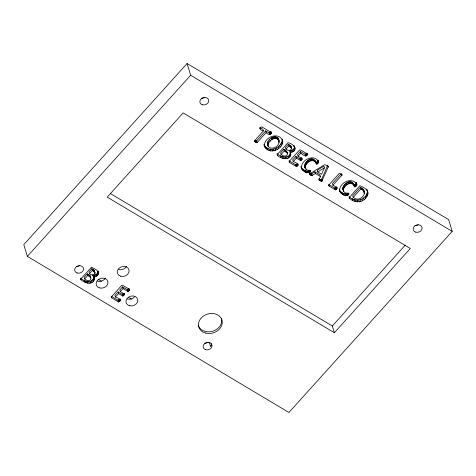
<?xml version="1.0" encoding="UTF-8"?>
<svg xmlns="http://www.w3.org/2000/svg" width="476" height="476" viewBox="0 0 476 476"><rect width="100%" height="100%" fill="white"/><g stroke="black" fill="none" stroke-linecap="round" stroke-linejoin="round"><path stroke-width="0.71" d="M302.189 169.724L301.088 166.939C301.605 170.652 305.937 173.567 309.501 172.562C311.935 171.003 310.429 170.045 308.109 170.331C299.505 167.606 309.287 154.569 314.945 160.37C315.136 162.941 317.26 165.797 318.64 162.215L318.129 160.204M318.64 162.215L318.087 160.156M340.394 192.53L339.293 189.74C339.602 193.601 346.088 198.022 348.878 194.143C349.658 192.435 345.564 193.899 344.91 192.536C343.261 191.536 342.601 189.305 342.904 187.479C344.118 183.254 350.872 178.964 353.722 184.087C353.668 189.728 358.761 185.116 356.125 182.397L356.34 183.01M348.985 196.576C355.084 203.014 366.954 200.158 367.454 190.87M367.954 193.857C368.37 189.394 363.218 187.187 359.945 185.676L349.087 197.724C354.513 204.353 366.014 202.496 367.954 193.857L367.448 192.173M90.422 277.264L90.023 275.604L87.281 273.777L84.097 277.306L84.603 278.984C86.323 280.537 89.762 281.78 90.928 278.942L90.476 276.419M286.945 152.76L286.546 151.1L283.803 149.274L280.62 152.802L281.126 154.48C282.845 156.033 286.284 157.276 287.45 154.438L286.998 151.915M129.567 290.223L129.668 289.473L122.915 285.445L122.165 285.285L121.38 285.755L111.348 296.976L111.717 297.863L118.512 301.921C122.838 300.659 117.881 297.589 115.424 297.036L114.912 295.358L118.072 291.853L118.584 293.531L122.671 295.971L124.325 294.787L124.409 294.043L120.321 291.604L119.809 289.926L122.546 286.891L127.372 289.777L129.055 288.539L129.567 290.223L127.883 291.455L123.052 288.569L122.546 286.891M264.733 146.043C270.184 153.129 281.685 147.649 282.292 139.676C285.106 149.75 266.691 156.211 264.085 144.924L265.245 147.727M301.594 168.617C299.963 160.109 314.499 153.105 318.64 161.882M339.805 191.417C338.168 182.915 352.704 175.906 356.845 184.688M302.117 159.371L302.2 158.633L298.113 156.193L297.601 154.51L300.338 151.481L300.85 153.159C302.409 154.664 307.068 157.972 307.46 154.063L300.707 150.035L299.559 150.017L289.414 161.168L289.099 161.917L289.509 162.453L296.304 166.511C300.636 165.249 295.673 162.173 293.216 161.626L292.704 159.942L295.864 156.443L300.166 158.936L301.611 157.693L302.117 159.371L300.463 160.561L296.375 158.121L295.864 156.443M264.596 146.602C262.901 136.975 279.811 130.87 282.803 141.354M94.522 270.933L94.962 273.331C93.951 275.711 90.993 275.074 89.452 273.611L88.941 271.933L91.844 268.708L94.165 270.249L94.962 273.331M290.973 147.149L290.687 145.745L288.367 144.204L285.463 147.429L285.975 149.107C287.516 150.571 290.473 151.207 291.485 148.827L291.044 146.429M266.149 132.584C267.405 134.732 271.338 135.505 271.397 132.542L261.86 126.848C258.42 127.913 260.277 130.15 263.389 130.936L254.362 140.944L254.743 141.747L256.564 142.717L257.123 142.592L266.149 132.584L265.638 130.9L256.618 140.914L254.874 140.491L255.38 142.169M97.949 272.141L98.056 271.368C99.829 274.301 96.241 277.538 93.326 276.842L92.814 275.158C94.98 275.598 97.241 274.206 97.949 272.141L98.461 273.819M289.848 152.338C299.011 152.118 294.114 143.478 287.95 142.711L277.097 154.754C281.191 160.739 295.156 159.995 289.337 150.66C291.717 151.148 294.406 149.333 294.579 146.87M364.36 193.815C364.872 190.965 362.932 188.294 360.326 187.282L352.71 195.731L353.222 197.409C357 201.08 362.926 198.391 364.36 193.815L363.848 192.137M305.175 167.939C304.872 163.351 311.625 158.038 315.451 162.048M354.233 185.771C351.133 180.196 342.916 185.759 343.38 190.739M80.474 278.115C83.943 281.584 92.582 283.934 93.861 277.252L94.373 278.936C93.01 285.856 83.788 283.137 80.575 279.257L91.428 267.214C93.956 268.506 97.961 269.791 98.568 273.051M276.996 153.611C280.465 157.08 289.105 159.43 290.384 152.748L290.895 154.432M278.984 142.723C280.328 133.441 268.351 136.487 267.423 143.216C267.232 150.892 277.722 148.714 278.984 142.723L278.644 141.604M267.94 145.68C267.869 140.61 276.431 135.089 279.192 141.098M320.449 176.566L315.368 173.532L312.012 175.608L311.167 175.436L310.655 173.758L311.5 173.93L314.856 171.854L319.937 174.888L320.449 176.566L319.033 179.869L321.711 181.535L328.148 167.135L327.916 165.636M342.024 174.96L340.227 173.579L339.174 173.526L329.011 184.801L328.696 185.551L329.106 186.086L335.306 189.787L336.217 189.448L337.317 187.865L332.926 185.164L341.935 175.174L341.685 173.841M314.945 160.37L316.266 162.477L318.129 160.537M319.039 178.768L320.681 179.738L321.562 179.601L327.637 165.458L328.148 167.135M353.722 184.087L354.471 185.283L356.34 183.337L356.845 185.021M324.406 167.826L321.562 174.246L317.724 171.955L317.212 170.277L323.894 166.148L324.406 167.826L317.724 171.955M111.717 297.863L111.206 296.185L118 300.243L119.696 299.017L120.208 300.695M265.638 130.9L269.249 132.971L270.779 131.638L271.284 133.316M300.338 151.481L305.17 154.361L306.847 153.129M329.106 186.086L328.595 184.408L334.795 188.109L336.58 186.8L337.085 188.484M187.074 63.51L23.8 244.622L27.37 256.374L288.926 412.49L452.2 231.378L448.63 219.626L187.074 63.51L190.644 75.262L452.2 231.378M27.37 256.374L190.644 75.262M84.603 278.984L87.786 275.455L87.281 273.777M89.452 273.611L92.356 270.386L91.844 268.708M115.424 297.036L118.584 293.531M120.321 291.604L123.052 288.569M281.126 154.48L284.309 150.951L283.803 149.274M285.975 149.107L288.878 145.882L288.367 144.204M293.216 161.626L296.375 158.121M298.113 156.193L300.85 153.159M340.953 174.02L332.421 183.486L332.926 185.164M353.222 197.409L360.832 188.96L360.326 187.282M334.372 332.724L107.231 197.147L183.171 112.907L410.312 248.484L334.372 332.724L332.331 326.006L405.296 245.075M301.677 168.046C303.373 169.986 307.419 172.621 309.686 170.224L310.191 171.907M339.882 190.852C341.578 192.786 345.63 195.428 347.891 193.03L348.402 194.708M118.072 291.853L122.159 294.293L123.433 293.579L123.944 295.257M288.997 160.775L295.798 164.833L297.095 164.083L297.607 165.761M328.256 166.755L325.757 164.916L324.4 164.857L309.65 173.823L309.697 174.543L311.167 175.436M260.057 127.568L262.877 129.252L263.389 130.936M288.878 145.882L291.556 148.107M360.832 188.96L363.295 190.555L364.36 192.12M284.309 150.951L287.052 152.778L287.51 153.593M110.295 193.482L332.331 326.006M92.356 270.386L95.033 272.611M98.324 279.388L101.519 281.292M128.341 297.304L131.537 299.208M87.786 275.455L90.529 277.282L90.981 278.097M92.814 275.158L93.576 276.128M93.326 276.842L94.373 278.936M342.869 189.061L343.178 189.74M304.664 166.261L305.485 168.611M267.429 144.002L268.208 146.406M278.418 138.689L278.68 139.42M367.097 189.626L367.966 192.548M366.544 189.008L366.883 190.132M367.067 193.542L367.579 195.22M366.312 194.952L366.823 196.63M363.48 189.644L364.479 192.953M365.175 196.41L365.681 198.087M362.789 188.877L363.295 190.555M361.712 188.115L362.224 189.793M363.622 197.921L364.134 199.599M362.052 199.039L362.563 200.717M356.221 183.611L356.732 185.289M355.983 183.956L356.494 185.634M360.469 199.789L360.975 201.467M355.59 184.414L356.102 186.092M355.132 184.89L355.637 186.574M354.763 185.176L355.274 186.854M354.471 185.283L354.983 186.961M358.868 200.188L359.38 201.866M354.251 185.241L354.763 186.919M354.007 184.837L354.519 186.515M353.15 183.171L353.662 184.849M352.044 182.254L352.549 183.932M357.262 200.253L357.773 201.931M351.211 181.874L351.722 183.552M350.33 181.695L350.842 183.373M355.643 199.997L356.149 201.675M349.414 181.713L349.925 183.391M353.971 199.414L354.483 201.092M348.474 181.915L348.985 183.599M347.528 182.302L348.033 183.986M352.216 198.504L352.728 200.188M346.576 182.873L347.087 184.551M345.641 183.617L346.153 185.295M348.539 193.024L348.878 194.143M349.158 197.135L349.497 198.254M341.595 174.055L341.935 175.174M347.504 193.429L348.015 195.106M344.731 184.533L345.237 186.211M347.2 193.69L347.712 195.368M346.933 193.845L347.438 195.523M346.587 193.94L347.093 195.618M343.868 185.586L344.38 187.264M345.885 193.958L346.397 195.636M343.267 186.574L343.779 188.252M342.904 187.479L343.416 189.162M344.785 193.809L345.29 195.487M342.779 188.312L343.69 191.417M343.458 193.423L343.969 195.106M342.042 192.744L342.547 194.422M340.804 191.852L341.316 193.53M339.209 189.097L339.549 190.216M336.169 187.3L336.675 188.984M335.705 187.77L336.217 189.448M335.33 188.05L335.842 189.728M335.033 188.163L335.544 189.841M334.795 188.109L335.306 189.787M318.016 160.805L318.527 162.483M317.778 161.15L318.289 162.828M317.385 161.614L317.897 163.292M316.921 162.09L317.433 163.768M321.895 178.964L322.407 180.642M316.558 162.37L317.064 164.047M321.562 179.601L322.068 181.279M316.266 162.477L316.778 164.155M316.046 162.435L316.558 164.113M315.517 161.287L316.314 163.708M321.205 179.857L321.711 181.535M320.681 179.738L321.193 181.415M313.833 159.448L314.344 161.126M319.854 179.279L320.366 180.957M313.006 159.067L313.517 160.745M319.206 179.327L319.545 180.446M318.807 179L319.146 180.118M312.125 158.895L312.637 160.573M311.209 158.913L311.72 160.59M314.856 171.854L315.368 173.532M310.269 159.115L310.78 160.793M309.317 159.502L309.828 161.18M307.216 153.337L307.555 154.456M307.02 153.689L307.359 154.807M306.449 153.623L306.96 155.301M308.371 160.067L308.882 161.745M306.008 154.063L306.52 155.741M311.81 173.77L312.321 175.448M305.657 154.319L306.169 155.997M311.5 173.93L312.012 175.608M307.437 160.811L307.942 162.489M310.328 170.224L310.673 171.342M305.384 154.408L305.895 156.086M305.17 154.361L305.675 156.045M311.149 173.942L311.661 175.62M306.52 161.727L307.032 163.405M309.299 170.622L309.811 172.306M309.912 173.341L310.423 175.025M308.995 170.884L309.501 172.562M308.722 171.039L309.233 172.717M309.352 173.425L309.697 174.543M308.377 171.14L308.888 172.818M305.663 162.786L306.175 164.464M307.68 171.158L308.192 172.836M305.062 163.768L305.568 165.446M304.7 164.678L305.211 166.356M305.651 168.093L305.997 169.212M306.574 171.009L307.085 172.687M304.569 165.505L305.08 167.183M305.253 170.622L305.759 172.3M301.225 158.163L301.736 159.847M300.784 158.609L301.296 160.287M303.831 169.938L304.342 171.616M300.439 158.859L300.951 160.537M300.166 158.936L300.677 160.614M299.951 158.883L300.463 160.561M302.599 169.051L303.111 170.729M301.005 166.297L301.344 167.415M294.454 146.114L294.965 147.792M294.269 145.942L295.09 148.548M294.471 147.637L294.983 149.315M293.692 145.228L294.031 146.346M294.12 148.429L294.632 150.107M293.519 149.226L294.031 150.904M297.851 163.815L298.19 164.934M297.661 164.16L298 165.285M292.633 149.999L293.139 151.683M296.649 164.535L297.161 166.213M290.687 145.745L291.193 147.429M291.145 147.709L291.485 148.827M296.298 164.791L296.81 166.469M291.61 150.511L292.121 152.189M296.018 164.88L296.524 166.558M289.759 145.031L290.271 146.715M295.798 164.833L296.304 166.511M290.503 150.731L291.014 152.409M290.158 153.98L290.663 155.658M289.337 155.247L289.842 156.925M286.546 151.1L287.052 152.778M288.057 156.324L288.563 158.008M289.17 161.334L289.509 162.453M282.191 139.034L282.53 140.152M285.433 150.243L285.945 151.921M282.197 140.967L282.702 142.651M286.647 156.949L287.159 158.627M281.715 142.354L282.226 144.032M285.172 157.163L285.683 158.841M280.852 143.823L281.364 145.501M278.698 140.206L279.037 141.33M277.877 138.004L278.389 139.682M283.66 157.009L284.172 158.686M279.596 145.388L280.108 147.066M277.026 137.374L277.538 139.051M282.155 156.55L282.667 158.228M276.02 136.909L276.526 138.587M278.174 146.792L278.686 148.47M275.021 136.713L275.527 138.391M280.59 155.753L281.102 157.437M274.033 136.755L274.545 138.439M276.687 147.905L277.199 149.583M273.075 136.993L273.587 138.677M271.159 131.828L271.498 132.947M272.147 137.415L272.659 139.093M277.169 154.17L277.508 155.289M270.362 132.144L270.868 133.821M275.152 148.72L275.663 150.398M269.904 132.602L270.416 134.28M271.255 138.01L271.76 139.688M269.541 132.869L270.053 134.547M269.249 132.971L269.761 134.649M269.029 132.923L269.535 134.601M273.581 149.232L274.087 150.91M269.589 139.563L270.1 141.241M271.98 149.428L272.492 151.106M268.107 141.491L268.619 143.169M270.368 149.303L270.874 150.981M267.655 142.378L268.166 144.055M267.423 143.216L267.934 144.894M268.75 148.857L269.261 150.535M267.149 148.072L267.655 149.75M265.751 147.09L266.262 148.774M259.664 127.794L260.003 128.913M263.984 144.276L264.323 145.4M256.618 140.914L257.123 142.592M256.391 141.045L256.903 142.723M256.052 141.033L256.564 142.717M255.558 140.86L256.07 142.538M254.404 140.628L254.743 141.747M209.38 342.726L210.529 346.504A4.534 3.689 -16.9 0 0 211.534 343.672M128.657 289.033L129.163 290.711M128.217 289.473L128.728 291.151M127.865 289.729L128.377 291.407M127.592 289.825L128.098 291.502M127.372 289.777L127.883 291.455M124.176 293.323L124.516 294.442M123.986 293.662L124.325 294.787M122.992 294.019L123.498 295.703M122.647 294.269L123.159 295.947M122.374 294.346L122.885 296.024M122.159 294.293L122.671 295.971M120.083 298.982L120.422 300.1M120.059 299.225L120.398 300.344M119.303 299.499L119.809 301.177M118.857 299.945L119.369 301.623M118.506 300.201L119.018 301.879M118.221 300.291L118.732 301.968M118 300.243L118.512 301.921M98.104 271.177L98.443 272.296M97.598 272.932L98.11 274.61M96.997 273.73L97.509 275.408M96.11 274.503L96.616 276.187M94.165 270.249L94.67 271.933M95.087 275.009L95.599 276.693M93.236 269.535L93.748 271.219M93.98 275.235L94.492 276.913M93.742 276.687L94.087 277.811M93.635 278.484L94.141 280.162M92.814 279.751L93.32 281.429M90.023 275.604L90.529 277.282M91.535 280.828L92.041 282.512M88.911 274.747L89.423 276.425M90.125 281.453L90.636 283.131M88.649 281.661L89.161 283.345M87.138 281.512L87.649 283.19M85.632 281.048L86.144 282.732M84.068 280.257L84.579 281.941M80.646 278.674L80.985 279.793M363.848 190.442L363.967 191.275M204.841 97.312A4.534 3.689 -16.9 0 1 201.509 98.27M418.214 224.666A4.534 3.689 -16.9 0 1 414.882 225.63M79.659 265.531A4.534 3.689 -16.9 0 1 76.327 266.489M208.143 342.214A4.534 3.689 -16.9 0 1 204.811 343.178M105.428 277.978A6.045 4.921 -16.9 0 1 97.532 281.197M134.428 296.964A6.045 4.921 -16.9 0 1 127.36 298.999M126.551 266.292A6.045 4.921 -16.9 0 1 118.655 269.511M221.465 318.462A12.084 9.841 -16.9 0 1 212.51 331.284A12.084 9.841 -16.9 0 1 198.242 325.156M202.431 104.803A4.534 3.689 -16.9 0 0 208.738 100.442A4.534 3.689 -16.9 0 0 201.705 98.419A4.534 3.689 -16.9 0 0 202.431 104.803M415.81 232.163A4.534 3.689 -16.9 0 0 422.117 227.802A4.534 3.689 -16.9 0 0 415.078 225.779A4.534 3.689 -16.9 0 0 415.81 232.163M205.4 333.039A12.084 9.841 -16.9 0 0 222.221 321.407A12.084 9.841 -16.9 0 0 203.46 316.016A12.084 9.841 -16.9 0 0 205.4 333.039M77.249 273.022A4.534 3.689 -16.9 0 0 83.556 268.66A4.534 3.689 -16.9 0 0 76.523 266.637A4.534 3.689 -16.9 0 0 77.249 273.022M205.733 349.711A4.534 3.689 -16.9 0 0 212.04 345.35A4.534 3.689 -16.9 0 0 205.007 343.327A4.534 3.689 -16.9 0 0 205.733 349.711M99.573 287.915A6.045 4.921 -16.9 0 0 107.987 282.095A6.045 4.921 -16.9 0 0 98.603 279.4A6.045 4.921 -16.9 0 0 99.573 287.915M129.401 305.717A6.045 4.921 -16.9 0 0 137.808 299.898A6.045 4.921 -16.9 0 0 128.431 297.202A6.045 4.921 -16.9 0 0 129.401 305.717M120.696 276.229A6.045 4.921 -16.9 0 0 129.103 270.41A6.045 4.921 -16.9 0 0 119.726 267.714A6.045 4.921 -16.9 0 0 120.696 276.229"/></g></svg>
